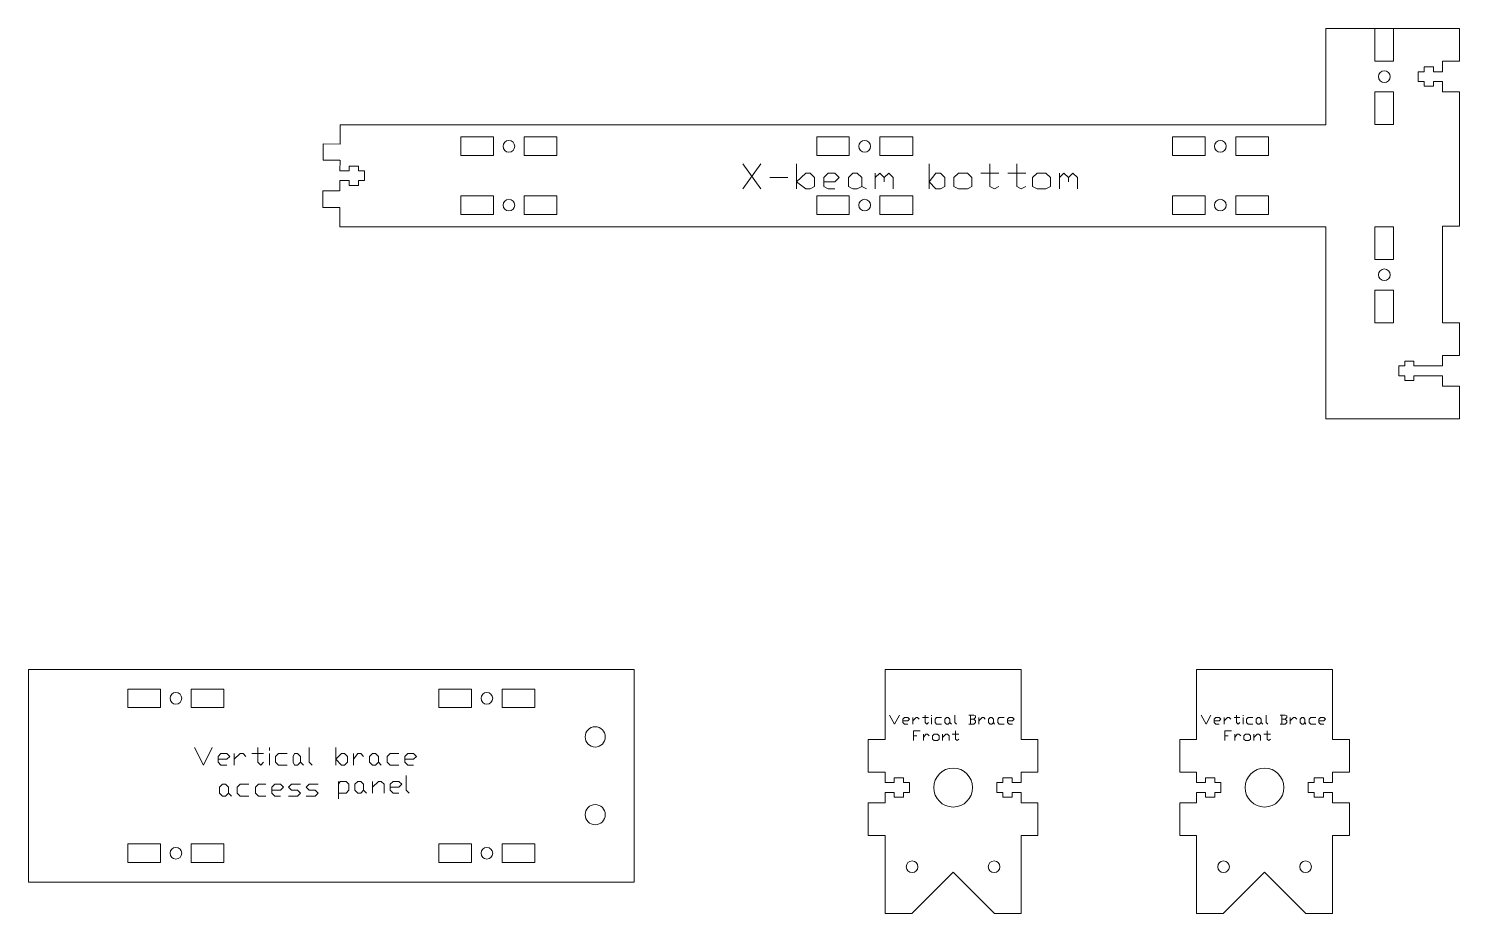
# Model space of a CAD drawing. Header units: inches. Extents: x -3.7 to 37, y -1.7 to 33.5.
# Drawn here: x 15 to 33.38, y 16.87 to 28.23 of the extents above; entities that cross this region are included whole.
import ezdxf

# ---------------------------------------------------------------- set-up
doc = ezdxf.new("R2010")
doc.units = ezdxf.units.IN
doc.header["$MEASUREMENT"] = 0
doc.layers.add('CUT_SHEET_5', color=179, linetype='CONTINUOUS', true_color=0x131326)

# ---------------------------------------------------------------- blocks, each defined once
blk = doc.blocks.new('x_beam_face')
at = {"layer": 'CUT_SHEET_5', "color": 3, "lineweight": 15, "true_color": 0x00ff00}
for p, q in [((0, -2.731), (0, 0)), ((0, 0), (7.777, 0)), ((7.777, 0), (7.777, -2.731)), ((7.777, -2.731), (0, -2.731))]:
    blk.add_line(p, q, dxfattribs=at)
at = {"layer": 'CUT_SHEET_5', "color": 1, "lineweight": 15, "true_color": 0xff0000}
for p, q in [((1.275, -0.251), (1.695, -0.251)), ((1.275, -0.49), (1.275, -0.251)), ((1.695, -0.251), (1.695, -0.49)), ((2.088, -0.251), (2.508, -0.251)), ((2.088, -0.49), (2.088, -0.251)), ((2.508, -0.251), (2.508, -0.49)), ((5.269, -0.251), (5.689, -0.251)), ((5.269, -0.49), (5.269, -0.251)), ((5.689, -0.251), (5.689, -0.49)), ((6.082, -0.251), (6.502, -0.251)), ((6.082, -0.49), (6.082, -0.251)), ((6.502, -0.251), (6.502, -0.49)), ((1.695, -0.49), (1.275, -0.49)), ((2.508, -0.49), (2.088, -0.49)), ((5.689, -0.49), (5.269, -0.49)), ((6.502, -0.49), (6.082, -0.49)), ((7.148, -0.866), (7.148, -0.866)), ((7.278, -0.736), (7.278, -0.736)), ((7.407, -0.866), (7.407, -0.866)), ((7.277, -0.996), (7.278, -0.996)), ((7.278, -1.735), (7.278, -1.735)), ((7.277, -1.995), (7.278, -1.995)), ((7.407, -1.865), (7.407, -1.865)), ((1.275, -2.241), (1.695, -2.241)), ((1.275, -2.481), (1.275, -2.241)), ((1.695, -2.241), (1.695, -2.481)), ((2.088, -2.241), (2.508, -2.241)), ((2.088, -2.481), (2.088, -2.241)), ((2.508, -2.241), (2.508, -2.481)), ((5.269, -2.241), (5.689, -2.241)), ((5.269, -2.481), (5.269, -2.241)), ((5.689, -2.241), (5.689, -2.481)), ((6.082, -2.241), (6.502, -2.241)), ((6.082, -2.481), (6.082, -2.241)), ((6.502, -2.241), (6.502, -2.481)), ((1.695, -2.481), (1.275, -2.481)), ((2.508, -2.481), (2.088, -2.481)), ((5.689, -2.481), (5.269, -2.481)), ((6.502, -2.481), (6.082, -2.481))]:
    blk.add_line(p, q, dxfattribs=at)
at = {"layer": 'CUT_SHEET_5', "color": 7, "lineweight": 15, "true_color": 0xffffff}
for p, q in [((2.131, -1.002), (2.245, -1.229)), ((2.245, -1.229), (2.358, -1.002)), ((2.471, -1.078), (2.433, -1.116)), ((2.547, -1.078), (2.471, -1.078)), ((2.585, -1.116), (2.547, -1.078)), ((2.641, -1.153), (2.717, -1.078)), ((2.641, -1.229), (2.641, -1.078)), ((2.717, -1.078), (2.755, -1.078)), ((2.755, -1.078), (2.792, -1.116)), ((2.868, -1.078), (3.019, -1.078)), ((2.943, -1.002), (2.943, -1.191)), ((3.095, -1.04), (3.095, -1.002)), ((3.095, -1.229), (3.095, -1.078)), ((3.208, -1.078), (3.17, -1.116)), ((3.321, -1.078), (3.208, -1.078)), ((3.397, -1.116), (3.416, -1.078)), ((3.416, -1.078), (3.453, -1.078)), ((3.453, -1.078), (3.491, -1.116)), ((3.604, -1.002), (3.604, -1.191)), ((3.944, -1.229), (3.944, -1.002)), ((3.944, -1.153), (4.02, -1.078)), ((4.02, -1.078), (4.058, -1.078)), ((4.058, -1.078), (4.095, -1.116)), ((4.171, -1.153), (4.228, -1.078)), ((4.171, -1.229), (4.171, -1.078)), ((4.228, -1.078), (4.265, -1.078)), ((4.265, -1.078), (4.303, -1.116)), ((4.379, -1.116), (4.417, -1.078)), ((4.417, -1.078), (4.454, -1.078)), ((4.454, -1.078), (4.492, -1.116)), ((4.643, -1.078), (4.605, -1.116)), ((4.757, -1.078), (4.643, -1.078)), ((4.87, -1.078), (4.832, -1.116)), ((4.945, -1.078), (4.87, -1.078)), ((4.983, -1.116), (4.945, -1.078)), ((2.433, -1.116), (2.433, -1.191)), ((2.433, -1.153), (2.547, -1.153)), ((2.433, -1.191), (2.471, -1.229)), ((2.471, -1.229), (2.547, -1.229)), ((2.547, -1.153), (2.585, -1.116)), ((2.943, -1.191), (2.981, -1.229)), ((2.981, -1.229), (3.019, -1.191)), ((3.17, -1.116), (3.17, -1.191)), ((3.17, -1.191), (3.208, -1.229)), ((3.208, -1.229), (3.321, -1.229)), ((3.397, -1.191), (3.397, -1.116)), ((3.416, -1.229), (3.397, -1.191)), ((3.453, -1.229), (3.416, -1.229)), ((3.491, -1.191), (3.453, -1.229)), ((3.491, -1.116), (3.491, -1.191)), ((3.491, -1.191), (3.529, -1.229)), ((3.604, -1.191), (3.642, -1.229)), ((4.02, -1.229), (3.944, -1.153)), ((4.058, -1.229), (4.02, -1.229)), ((4.095, -1.191), (4.058, -1.229)), ((4.095, -1.116), (4.095, -1.191)), ((4.379, -1.191), (4.379, -1.116)), ((4.417, -1.229), (4.379, -1.191)), ((4.454, -1.229), (4.417, -1.229)), ((4.492, -1.191), (4.454, -1.229)), ((4.492, -1.116), (4.492, -1.191)), ((4.492, -1.191), (4.53, -1.229)), ((4.605, -1.116), (4.605, -1.191)), ((4.605, -1.191), (4.643, -1.229)), ((4.643, -1.229), (4.757, -1.229)), ((4.832, -1.116), (4.832, -1.191)), ((4.832, -1.153), (4.945, -1.153)), ((4.832, -1.191), (4.87, -1.229)), ((4.87, -1.229), (4.945, -1.229)), ((4.945, -1.153), (4.983, -1.116)), ((3.982, -1.475), (4.001, -1.437)), ((3.982, -1.663), (3.982, -1.437)), ((4.001, -1.437), (4.077, -1.437)), ((4.077, -1.437), (4.114, -1.475)), ((4.19, -1.475), (4.228, -1.437)), ((4.228, -1.437), (4.266, -1.437)), ((4.266, -1.437), (4.303, -1.475)), ((4.417, -1.512), (4.492, -1.437)), ((4.417, -1.588), (4.417, -1.437)), ((4.492, -1.437), (4.53, -1.437)), ((4.53, -1.437), (4.568, -1.475)), ((4.681, -1.437), (4.643, -1.475)), ((4.757, -1.437), (4.681, -1.437)), ((4.794, -1.475), (4.757, -1.437)), ((4.851, -1.361), (4.851, -1.55)), ((2.452, -1.512), (2.49, -1.475)), ((2.452, -1.588), (2.452, -1.512)), ((2.49, -1.626), (2.452, -1.588)), ((2.49, -1.475), (2.528, -1.475)), ((2.528, -1.626), (2.49, -1.626)), ((2.528, -1.475), (2.566, -1.512)), ((2.566, -1.588), (2.528, -1.626)), ((2.566, -1.512), (2.566, -1.588)), ((2.566, -1.588), (2.604, -1.626)), ((2.717, -1.475), (2.679, -1.512)), ((2.679, -1.512), (2.679, -1.588)), ((2.679, -1.588), (2.717, -1.626)), ((2.83, -1.475), (2.717, -1.475)), ((2.717, -1.626), (2.83, -1.626)), ((2.953, -1.475), (2.915, -1.512)), ((2.915, -1.512), (2.915, -1.588)), ((2.915, -1.588), (2.953, -1.626)), ((3.047, -1.475), (2.953, -1.475)), ((2.953, -1.626), (3.047, -1.626)), ((3.161, -1.475), (3.123, -1.512)), ((3.123, -1.512), (3.123, -1.588)), ((3.123, -1.55), (3.236, -1.55)), ((3.123, -1.588), (3.161, -1.626)), ((3.236, -1.475), (3.161, -1.475)), ((3.161, -1.626), (3.236, -1.626)), ((3.274, -1.512), (3.236, -1.475)), ((3.236, -1.55), (3.274, -1.512)), ((3.34, -1.512), (3.378, -1.475)), ((3.378, -1.55), (3.34, -1.512)), ((3.34, -1.626), (3.453, -1.626)), ((3.378, -1.475), (3.491, -1.475)), ((3.453, -1.55), (3.378, -1.55)), ((3.491, -1.588), (3.453, -1.55)), ((3.453, -1.626), (3.491, -1.588)), ((3.567, -1.512), (3.605, -1.475)), ((3.605, -1.55), (3.567, -1.512)), ((3.567, -1.626), (3.68, -1.626)), ((3.605, -1.475), (3.718, -1.475)), ((3.68, -1.55), (3.605, -1.55)), ((3.718, -1.588), (3.68, -1.55)), ((3.68, -1.626), (3.718, -1.588)), ((4.077, -1.588), (3.982, -1.588)), ((4.114, -1.55), (4.077, -1.588)), ((4.114, -1.475), (4.114, -1.55)), ((4.19, -1.55), (4.19, -1.475)), ((4.228, -1.588), (4.19, -1.55)), ((4.266, -1.588), (4.228, -1.588)), ((4.303, -1.55), (4.266, -1.588)), ((4.303, -1.475), (4.303, -1.55)), ((4.303, -1.55), (4.341, -1.588)), ((4.568, -1.475), (4.568, -1.588)), ((4.643, -1.475), (4.643, -1.55)), ((4.643, -1.512), (4.757, -1.512)), ((4.643, -1.55), (4.681, -1.588)), ((4.681, -1.588), (4.757, -1.588)), ((4.757, -1.512), (4.794, -1.475)), ((4.851, -1.55), (4.889, -1.588))]:
    blk.add_line(p, q, dxfattribs=at)
at = {"layer": 'CUT_SHEET_5', "color": 1, "lineweight": 15, "true_color": 0xff0000}
for points, degree in [([(1.892, -0.296), (1.85, -0.296), (1.817, -0.329), (1.817, -0.37)], 3), ([(1.967, -0.37), (1.967, -0.329), (1.933, -0.295), (1.892, -0.296)], 3), ([(5.886, -0.296), (5.844, -0.296), (5.811, -0.329), (5.811, -0.37)], 3), ([(5.961, -0.37), (5.961, -0.329), (5.927, -0.295), (5.886, -0.296)], 3), ([(1.817, -0.37), (1.817, -0.412), (1.85, -0.445), (1.892, -0.445)], 3), ([(1.892, -0.445), (1.933, -0.445), (1.967, -0.412), (1.967, -0.37)], 3), ([(5.811, -0.37), (5.811, -0.412), (5.844, -0.445), (5.886, -0.445)], 3), ([(5.886, -0.445), (5.927, -0.445), (5.961, -0.412), (5.961, -0.37)], 3), ([(7.278, -0.736), (7.206, -0.736), (7.148, -0.794), (7.148, -0.866)], 3), ([(7.148, -0.866), (7.148, -0.938), (7.206, -0.996), (7.277, -0.996)], 3), ([(7.407, -0.866), (7.407, -0.794), (7.349, -0.736), (7.278, -0.736)], 3), ([(7.278, -0.996), (7.349, -0.996), (7.407, -0.938), (7.407, -0.866)], 3), ([(7.278, -1.735), (7.206, -1.735), (7.148, -1.794), (7.148, -1.865)], 3), ([(7.407, -1.865), (7.407, -1.794), (7.349, -1.735), (7.278, -1.735)], 3), ([(7.148, -1.865), (7.148, -1.937), (7.206, -1.995), (7.277, -1.995)], 3), ([(7.148, -1.865), (7.148, -1.865), (7.148, -1.865)], 2), ([(7.278, -1.995), (7.349, -1.995), (7.407, -1.937), (7.407, -1.865)], 3), ([(1.892, -2.286), (1.85, -2.286), (1.817, -2.319), (1.817, -2.361)], 3), ([(1.817, -2.361), (1.817, -2.402), (1.85, -2.436), (1.892, -2.436)], 3), ([(1.967, -2.361), (1.967, -2.319), (1.933, -2.286), (1.892, -2.286)], 3), ([(1.892, -2.436), (1.933, -2.436), (1.967, -2.402), (1.967, -2.361)], 3), ([(5.886, -2.286), (5.844, -2.286), (5.811, -2.319), (5.811, -2.361)], 3), ([(5.811, -2.361), (5.811, -2.402), (5.844, -2.436), (5.886, -2.436)], 3), ([(5.961, -2.361), (5.961, -2.319), (5.927, -2.286), (5.886, -2.286)], 3), ([(5.886, -2.436), (5.927, -2.436), (5.961, -2.402), (5.961, -2.361)], 3)]:
    blk.add_open_spline(points, degree=degree, dxfattribs=at)
blk = doc.blocks.new('vert_brace_bk')
at = {"layer": 'CUT_SHEET_5', "color": 3, "lineweight": 15, "true_color": 0x00ff00}
for p, q in [((1.749, 0), (0, 0)), ((0, 0), (0, -0.9)), ((1.749, -0.9), (1.749, 0)), ((0, -0.9), (-0.215, -0.9)), ((-0.215, -0.9), (-0.215, -1.319)), ((1.964, -0.9), (1.749, -0.9)), ((1.964, -1.319), (1.964, -0.9)), ((-0.215, -1.319), (0, -1.319)), ((0, -1.319), (0, -1.453)), ((0, -1.453), (0.118, -1.453)), ((0.118, -1.453), (0.118, -1.391)), ((0.118, -1.391), (0.236, -1.391)), ((0.236, -1.391), (0.236, -1.453)), ((0.236, -1.453), (0.315, -1.453)), ((0.315, -1.453), (0.315, -1.579)), ((1.434, -1.579), (1.434, -1.453)), ((1.434, -1.453), (1.513, -1.453)), ((1.513, -1.453), (1.513, -1.391)), ((1.513, -1.391), (1.631, -1.391)), ((1.631, -1.391), (1.631, -1.453)), ((1.631, -1.453), (1.749, -1.453)), ((1.749, -1.453), (1.749, -1.319)), ((1.749, -1.319), (1.964, -1.319)), ((0.118, -1.579), (0, -1.579)), ((0, -1.579), (0, -1.713)), ((0.118, -1.641), (0.118, -1.579)), ((0.236, -1.641), (0.118, -1.641)), ((0.315, -1.579), (0.236, -1.579)), ((0.236, -1.579), (0.236, -1.641)), ((1.513, -1.579), (1.434, -1.579)), ((1.513, -1.641), (1.513, -1.579)), ((1.631, -1.641), (1.513, -1.641)), ((1.749, -1.579), (1.631, -1.579)), ((1.631, -1.579), (1.631, -1.641)), ((1.749, -1.713), (1.749, -1.579)), ((0, -1.713), (-0.215, -1.713)), ((-0.215, -1.713), (-0.215, -2.133)), ((1.964, -1.713), (1.749, -1.713)), ((1.964, -2.133), (1.964, -1.713)), ((-0.215, -2.133), (0, -2.133)), ((0, -2.133), (0, -3.134)), ((1.749, -3.134), (1.749, -2.133)), ((1.749, -2.133), (1.964, -2.133)), ((0.345, -3.134), (0.875, -2.604)), ((0.875, -2.604), (1.404, -3.134)), ((0, -3.134), (0.345, -3.134)), ((1.404, -3.134), (1.749, -3.134))]:
    blk.add_line(p, q, dxfattribs=at)
at = {"layer": 'CUT_SHEET_5', "color": 7, "lineweight": 15, "true_color": 0xffffff}
for p, q in [((0.059, -0.586), (0.123, -0.702)), ((0.123, -0.702), (0.186, -0.586)), ((0.25, -0.618), (0.229, -0.639)), ((0.229, -0.639), (0.229, -0.681)), ((0.229, -0.66), (0.292, -0.66)), ((0.229, -0.681), (0.25, -0.702)), ((0.292, -0.618), (0.25, -0.618)), ((0.25, -0.702), (0.292, -0.702)), ((0.313, -0.639), (0.292, -0.618)), ((0.292, -0.66), (0.313, -0.639)), ((0.356, -0.66), (0.398, -0.618)), ((0.356, -0.702), (0.356, -0.618)), ((0.398, -0.618), (0.419, -0.618)), ((0.419, -0.618), (0.44, -0.639)), ((0.483, -0.618), (0.557, -0.618)), ((0.515, -0.586), (0.515, -0.681)), ((0.515, -0.681), (0.536, -0.702)), ((0.536, -0.702), (0.557, -0.681)), ((0.599, -0.596), (0.599, -0.586)), ((0.599, -0.702), (0.599, -0.618)), ((0.663, -0.618), (0.642, -0.639)), ((0.642, -0.639), (0.642, -0.681)), ((0.642, -0.681), (0.663, -0.702)), ((0.727, -0.618), (0.663, -0.618)), ((0.663, -0.702), (0.727, -0.702)), ((0.769, -0.639), (0.79, -0.618)), ((0.769, -0.681), (0.769, -0.639)), ((0.79, -0.702), (0.769, -0.681)), ((0.79, -0.618), (0.811, -0.618)), ((0.811, -0.702), (0.79, -0.702)), ((0.811, -0.618), (0.832, -0.639)), ((0.832, -0.681), (0.811, -0.702)), ((0.832, -0.639), (0.832, -0.681)), ((0.832, -0.681), (0.854, -0.702)), ((0.896, -0.586), (0.896, -0.681)), ((0.896, -0.681), (0.917, -0.702)), ((1.14, -0.586), (1.076, -0.586)), ((1.076, -0.702), (1.14, -0.702)), ((1.097, -0.586), (1.097, -0.702)), ((1.14, -0.639), (1.097, -0.639)), ((1.161, -0.596), (1.14, -0.586)), ((1.14, -0.639), (1.161, -0.618)), ((1.161, -0.66), (1.14, -0.639)), ((1.14, -0.702), (1.161, -0.681)), ((1.161, -0.618), (1.161, -0.596)), ((1.161, -0.681), (1.161, -0.66)), ((1.203, -0.66), (1.246, -0.618)), ((1.203, -0.702), (1.203, -0.618)), ((1.246, -0.618), (1.267, -0.618)), ((1.267, -0.618), (1.288, -0.639)), ((1.33, -0.639), (1.352, -0.618)), ((1.33, -0.681), (1.33, -0.639)), ((1.352, -0.702), (1.33, -0.681)), ((1.352, -0.618), (1.373, -0.618)), ((1.373, -0.702), (1.352, -0.702)), ((1.373, -0.618), (1.394, -0.639)), ((1.394, -0.681), (1.373, -0.702)), ((1.394, -0.639), (1.394, -0.681)), ((1.394, -0.681), (1.405, -0.702)), ((1.468, -0.618), (1.447, -0.639)), ((1.447, -0.639), (1.447, -0.681)), ((1.447, -0.681), (1.468, -0.702)), ((1.532, -0.618), (1.468, -0.618)), ((1.468, -0.702), (1.532, -0.702)), ((1.595, -0.618), (1.574, -0.639)), ((1.574, -0.639), (1.574, -0.681)), ((1.574, -0.66), (1.638, -0.66)), ((1.574, -0.681), (1.595, -0.702)), ((1.638, -0.618), (1.595, -0.618)), ((1.595, -0.702), (1.638, -0.702)), ((1.659, -0.639), (1.638, -0.618)), ((1.638, -0.66), (1.659, -0.639)), ((0.366, -0.914), (0.366, -0.787)), ((0.366, -0.787), (0.451, -0.787)), ((0.366, -0.851), (0.409, -0.851)), ((0.493, -0.872), (0.525, -0.829)), ((0.493, -0.914), (0.493, -0.829)), ((0.525, -0.829), (0.546, -0.829)), ((0.546, -0.829), (0.568, -0.851)), ((0.61, -0.851), (0.631, -0.829)), ((0.61, -0.893), (0.61, -0.851)), ((0.631, -0.914), (0.61, -0.893)), ((0.631, -0.829), (0.674, -0.829)), ((0.674, -0.914), (0.631, -0.914)), ((0.674, -0.829), (0.695, -0.851)), ((0.695, -0.893), (0.674, -0.914)), ((0.695, -0.851), (0.695, -0.893)), ((0.737, -0.872), (0.779, -0.829)), ((0.737, -0.914), (0.737, -0.829)), ((0.779, -0.829), (0.801, -0.829)), ((0.801, -0.829), (0.822, -0.851)), ((0.822, -0.851), (0.822, -0.914)), ((0.864, -0.829), (0.949, -0.829)), ((0.907, -0.787), (0.907, -0.893)), ((0.907, -0.893), (0.928, -0.914)), ((0.928, -0.914), (0.949, -0.893))]:
    blk.add_line(p, q, dxfattribs=at)
at = {"layer": 'CUT_SHEET_5', "color": 1, "lineweight": 15, "true_color": 0xff0000}
for points in [[(0.875, -1.267), (0.737, -1.267), (0.625, -1.379), (0.625, -1.517)], [(1.124, -1.517), (1.124, -1.379), (1.013, -1.267), (0.875, -1.267)], [(0.625, -1.517), (0.625, -1.655), (0.737, -1.767), (0.875, -1.767)], [(0.875, -1.767), (1.013, -1.767), (1.124, -1.655), (1.124, -1.517)], [(0.348, -2.46), (0.306, -2.46), (0.273, -2.493), (0.273, -2.535)], [(0.273, -2.535), (0.273, -2.576), (0.306, -2.61), (0.348, -2.61)], [(0.423, -2.535), (0.423, -2.493), (0.389, -2.46), (0.348, -2.46)], [(0.348, -2.61), (0.389, -2.61), (0.423, -2.576), (0.423, -2.535)], [(1.401, -2.46), (1.36, -2.46), (1.326, -2.493), (1.326, -2.535)], [(1.326, -2.535), (1.326, -2.576), (1.36, -2.61), (1.401, -2.61)], [(1.476, -2.535), (1.476, -2.493), (1.443, -2.46), (1.401, -2.46)], [(1.401, -2.61), (1.443, -2.61), (1.476, -2.576), (1.476, -2.535)]]:
    blk.add_open_spline(points, degree=3, dxfattribs=at)
blk = doc.blocks.new('vert_brace_ft')
at = {"layer": 'CUT_SHEET_5', "color": 3, "lineweight": 15, "true_color": 0x00ff00}
for p, q in [((1.749, 0), (0, 0)), ((0, 0), (0, -0.9)), ((1.749, -0.9), (1.749, 0)), ((0, -0.9), (-0.215, -0.9)), ((-0.215, -0.9), (-0.215, -1.319)), ((1.964, -0.9), (1.749, -0.9)), ((1.964, -1.319), (1.964, -0.9)), ((-0.215, -1.319), (0, -1.319)), ((0, -1.319), (0, -1.453)), ((0, -1.453), (0.118, -1.453)), ((0.118, -1.453), (0.118, -1.391)), ((0.118, -1.391), (0.236, -1.391)), ((0.236, -1.391), (0.236, -1.453)), ((0.236, -1.453), (0.315, -1.453)), ((0.315, -1.453), (0.315, -1.579)), ((1.434, -1.579), (1.434, -1.453)), ((1.434, -1.453), (1.513, -1.453)), ((1.513, -1.453), (1.513, -1.391)), ((1.513, -1.391), (1.631, -1.391)), ((1.631, -1.391), (1.631, -1.453)), ((1.631, -1.453), (1.749, -1.453)), ((1.749, -1.453), (1.749, -1.319)), ((1.749, -1.319), (1.964, -1.319)), ((0.118, -1.579), (0, -1.579)), ((0, -1.579), (0, -1.713)), ((0.118, -1.641), (0.118, -1.579)), ((0.236, -1.641), (0.118, -1.641)), ((0.315, -1.579), (0.236, -1.579)), ((0.236, -1.579), (0.236, -1.641)), ((1.513, -1.579), (1.434, -1.579)), ((1.513, -1.641), (1.513, -1.579)), ((1.631, -1.641), (1.513, -1.641)), ((1.749, -1.579), (1.631, -1.579)), ((1.631, -1.579), (1.631, -1.641)), ((1.749, -1.713), (1.749, -1.579)), ((0, -1.713), (-0.215, -1.713)), ((-0.215, -1.713), (-0.215, -2.133)), ((1.964, -1.713), (1.749, -1.713)), ((1.964, -2.133), (1.964, -1.713)), ((-0.215, -2.133), (0, -2.133)), ((0, -2.133), (0, -3.134)), ((1.749, -3.134), (1.749, -2.133)), ((1.749, -2.133), (1.964, -2.133)), ((0.345, -3.134), (0.875, -2.604)), ((0.875, -2.604), (1.404, -3.134)), ((0, -3.134), (0.345, -3.134)), ((1.404, -3.134), (1.749, -3.134))]:
    blk.add_line(p, q, dxfattribs=at)
at = {"layer": 'CUT_SHEET_5', "color": 7, "lineweight": 15, "true_color": 0xffffff}
for p, q in [((0.059, -0.586), (0.123, -0.702)), ((0.123, -0.702), (0.186, -0.586)), ((0.25, -0.618), (0.229, -0.639)), ((0.229, -0.639), (0.229, -0.681)), ((0.229, -0.66), (0.292, -0.66)), ((0.229, -0.681), (0.25, -0.702)), ((0.292, -0.618), (0.25, -0.618)), ((0.25, -0.702), (0.292, -0.702)), ((0.313, -0.639), (0.292, -0.618)), ((0.292, -0.66), (0.313, -0.639)), ((0.356, -0.66), (0.398, -0.618)), ((0.356, -0.702), (0.356, -0.618)), ((0.398, -0.618), (0.419, -0.618)), ((0.419, -0.618), (0.44, -0.639)), ((0.483, -0.618), (0.557, -0.618)), ((0.515, -0.586), (0.515, -0.681)), ((0.515, -0.681), (0.536, -0.702)), ((0.536, -0.702), (0.557, -0.681)), ((0.599, -0.596), (0.599, -0.586)), ((0.599, -0.702), (0.599, -0.618)), ((0.663, -0.618), (0.642, -0.639)), ((0.642, -0.639), (0.642, -0.681)), ((0.642, -0.681), (0.663, -0.702)), ((0.726, -0.618), (0.663, -0.618)), ((0.663, -0.702), (0.726, -0.702)), ((0.769, -0.639), (0.79, -0.618)), ((0.769, -0.681), (0.769, -0.639)), ((0.79, -0.702), (0.769, -0.681)), ((0.79, -0.618), (0.811, -0.618)), ((0.811, -0.702), (0.79, -0.702)), ((0.811, -0.618), (0.832, -0.639)), ((0.832, -0.681), (0.811, -0.702)), ((0.832, -0.639), (0.832, -0.681)), ((0.832, -0.681), (0.854, -0.702)), ((0.896, -0.586), (0.896, -0.681)), ((0.896, -0.681), (0.917, -0.702)), ((1.14, -0.586), (1.076, -0.586)), ((1.076, -0.702), (1.14, -0.702)), ((1.097, -0.586), (1.097, -0.702)), ((1.14, -0.639), (1.097, -0.639)), ((1.161, -0.596), (1.14, -0.586)), ((1.14, -0.639), (1.161, -0.618)), ((1.161, -0.66), (1.14, -0.639)), ((1.14, -0.702), (1.161, -0.681)), ((1.161, -0.618), (1.161, -0.596)), ((1.161, -0.681), (1.161, -0.66)), ((1.203, -0.66), (1.246, -0.618)), ((1.203, -0.702), (1.203, -0.618)), ((1.246, -0.618), (1.267, -0.618)), ((1.267, -0.618), (1.288, -0.639)), ((1.33, -0.639), (1.352, -0.618)), ((1.33, -0.681), (1.33, -0.639)), ((1.352, -0.702), (1.33, -0.681)), ((1.352, -0.618), (1.373, -0.618)), ((1.373, -0.702), (1.352, -0.702)), ((1.373, -0.618), (1.394, -0.639)), ((1.394, -0.681), (1.373, -0.702)), ((1.394, -0.639), (1.394, -0.681)), ((1.394, -0.681), (1.404, -0.702)), ((1.468, -0.618), (1.447, -0.639)), ((1.447, -0.639), (1.447, -0.681)), ((1.447, -0.681), (1.468, -0.702)), ((1.532, -0.618), (1.468, -0.618)), ((1.468, -0.702), (1.532, -0.702)), ((1.595, -0.618), (1.574, -0.639)), ((1.574, -0.639), (1.574, -0.681)), ((1.574, -0.66), (1.638, -0.66)), ((1.574, -0.681), (1.595, -0.702)), ((1.638, -0.618), (1.595, -0.618)), ((1.595, -0.702), (1.638, -0.702)), ((1.659, -0.639), (1.638, -0.618)), ((1.638, -0.66), (1.659, -0.639)), ((0.366, -0.914), (0.366, -0.787)), ((0.366, -0.787), (0.451, -0.787)), ((0.366, -0.851), (0.409, -0.851)), ((0.493, -0.872), (0.525, -0.829)), ((0.493, -0.914), (0.493, -0.829)), ((0.525, -0.829), (0.546, -0.829)), ((0.546, -0.829), (0.568, -0.851)), ((0.61, -0.851), (0.631, -0.829)), ((0.61, -0.893), (0.61, -0.851)), ((0.631, -0.914), (0.61, -0.893)), ((0.631, -0.829), (0.674, -0.829)), ((0.674, -0.914), (0.631, -0.914)), ((0.674, -0.829), (0.695, -0.851)), ((0.695, -0.893), (0.674, -0.914)), ((0.695, -0.851), (0.695, -0.893)), ((0.737, -0.872), (0.779, -0.829)), ((0.737, -0.914), (0.737, -0.829)), ((0.779, -0.829), (0.801, -0.829)), ((0.801, -0.829), (0.822, -0.851)), ((0.822, -0.851), (0.822, -0.914)), ((0.864, -0.829), (0.949, -0.829)), ((0.907, -0.787), (0.907, -0.893)), ((0.907, -0.893), (0.928, -0.914)), ((0.928, -0.914), (0.949, -0.893))]:
    blk.add_line(p, q, dxfattribs=at)
at = {"layer": 'CUT_SHEET_5', "color": 1, "lineweight": 15, "true_color": 0xff0000}
for points in [[(0.875, -1.267), (0.737, -1.267), (0.625, -1.379), (0.625, -1.517)], [(1.124, -1.517), (1.124, -1.379), (1.013, -1.267), (0.875, -1.267)], [(0.625, -1.517), (0.625, -1.655), (0.737, -1.767), (0.875, -1.767)], [(0.875, -1.767), (1.013, -1.767), (1.124, -1.655), (1.124, -1.517)], [(0.348, -2.46), (0.306, -2.46), (0.273, -2.493), (0.273, -2.535)], [(0.273, -2.535), (0.273, -2.576), (0.306, -2.61), (0.348, -2.61)], [(0.423, -2.535), (0.423, -2.493), (0.389, -2.46), (0.348, -2.46)], [(0.348, -2.61), (0.389, -2.61), (0.423, -2.576), (0.423, -2.535)], [(1.401, -2.46), (1.36, -2.46), (1.326, -2.493), (1.326, -2.535)], [(1.326, -2.535), (1.326, -2.576), (1.36, -2.61), (1.401, -2.61)], [(1.476, -2.535), (1.476, -2.493), (1.443, -2.46), (1.401, -2.46)], [(1.401, -2.61), (1.443, -2.61), (1.476, -2.576), (1.476, -2.535)]]:
    blk.add_open_spline(points, degree=3, dxfattribs=at)
blk = doc.blocks.new('x_beam_bot_R')
at = {"layer": 'CUT_SHEET_5', "color": 3, "lineweight": 15, "true_color": 0x00ff00}
for p, q in [((14.377, 1.234), (12.663, 1.234)), ((12.663, 1.234), (12.663, 0)), ((14.377, 0.815), (14.377, 1.234)), ((13.926, 0.681), (13.926, 0.743)), ((13.926, 0.743), (14.044, 0.743)), ((14.044, 0.743), (14.044, 0.681)), ((14.162, 0.681), (14.162, 0.815)), ((14.162, 0.815), (14.377, 0.815)), ((13.847, 0.555), (13.847, 0.681)), ((13.847, 0.681), (13.926, 0.681)), ((13.926, 0.555), (13.847, 0.555)), ((13.926, 0.493), (13.926, 0.555)), ((14.044, 0.681), (14.162, 0.681)), ((14.162, 0.555), (14.044, 0.555)), ((14.044, 0.555), (14.044, 0.493)), ((14.162, 0.421), (14.162, 0.555)), ((14.044, 0.493), (13.926, 0.493)), ((14.377, 0.421), (14.162, 0.421)), ((14.377, -1.304), (14.377, 0.421)), ((9.023, 0), (0, 0)), ((0, 0), (0, -0.249)), ((12.663, 0), (9.023, 0)), ((0, -0.458), (-0.001, -0.593)), ((0.117, -0.593), (0.117, -0.531)), ((0.117, -0.531), (0.235, -0.531)), ((0.235, -0.531), (0.235, -0.593)), ((-0.001, -0.593), (0.117, -0.593)), ((0.117, -0.718), (-0.001, -0.718)), ((-0.001, -0.718), (-0.001, -0.851)), ((0.117, -0.78), (0.117, -0.718)), ((0.235, -0.593), (0.314, -0.593)), ((0.314, -0.718), (0.235, -0.718)), ((0.235, -0.718), (0.235, -0.78)), ((0.314, -0.593), (0.314, -0.718)), ((0.235, -0.78), (0.117, -0.78)), ((-0.001, -1.062), (-0.001, -1.311)), ((-0.001, -1.311), (9.023, -1.311)), ((9.023, -1.311), (12.663, -1.311)), ((12.663, -1.311), (12.663, -2.546)), ((14.162, -2.546), (14.162, -1.304)), ((14.162, -1.304), (14.377, -1.304)), ((12.663, -2.546), (12.663, -3.779)), ((14.377, -2.546), (14.162, -2.546)), ((14.377, -2.966), (14.377, -2.546)), ((13.598, -3.225), (13.598, -3.099)), ((13.598, -3.099), (13.676, -3.099)), ((13.676, -3.099), (13.676, -3.037)), ((13.676, -3.037), (13.794, -3.037)), ((13.794, -3.037), (13.794, -3.099)), ((13.794, -3.099), (14.162, -3.099)), ((14.162, -3.099), (14.162, -2.966)), ((14.162, -2.966), (14.377, -2.966)), ((13.676, -3.225), (13.598, -3.225)), ((13.676, -3.287), (13.676, -3.225)), ((13.794, -3.287), (13.676, -3.287)), ((14.162, -3.225), (13.794, -3.225)), ((13.794, -3.225), (13.794, -3.287)), ((14.162, -3.359), (14.162, -3.225)), ((14.377, -3.359), (14.162, -3.359)), ((14.377, -3.779), (14.377, -3.359)), ((12.663, -3.779), (14.377, -3.779))]:
    blk.add_line(p, q, dxfattribs=at)
at = {"layer": 'CUT_SHEET_5', "color": 1, "lineweight": 15, "true_color": 0xff0000}
for p, q in [((13.293, 1.234), (13.533, 1.234)), ((13.293, 0.814), (13.293, 1.234)), ((13.533, 1.234), (13.533, 0.814)), ((13.533, 0.814), (13.293, 0.814)), ((13.293, 0.42), (13.533, 0.42)), ((13.293, 0.001), (13.293, 0.42)), ((13.533, 0.42), (13.533, 0.001)), ((13.533, 0.001), (13.293, 0.001)), ((1.973, -0.158), (1.553, -0.158)), ((1.553, -0.158), (1.553, -0.398)), ((1.973, -0.398), (1.973, -0.158)), ((2.786, -0.158), (2.366, -0.158)), ((2.366, -0.158), (2.366, -0.398)), ((2.786, -0.398), (2.786, -0.158)), ((6.541, -0.158), (6.122, -0.158)), ((6.122, -0.158), (6.122, -0.398)), ((6.541, -0.398), (6.541, -0.158)), ((7.355, -0.158), (6.935, -0.158)), ((6.935, -0.158), (6.935, -0.398)), ((7.355, -0.398), (7.355, -0.158)), ((11.11, -0.158), (10.691, -0.158)), ((10.691, -0.158), (10.691, -0.398)), ((11.11, -0.398), (11.11, -0.158)), ((11.924, -0.158), (11.504, -0.158)), ((11.504, -0.158), (11.504, -0.398)), ((11.924, -0.398), (11.924, -0.158)), ((-0.216, -0.248), (-0.216, -0.458)), ((-0.216, -0.248), (0, -0.249)), ((-0.216, -0.458), (-0.001, -0.458)), ((1.553, -0.398), (1.973, -0.398)), ((2.366, -0.398), (2.786, -0.398)), ((6.122, -0.398), (6.541, -0.398)), ((6.935, -0.398), (7.355, -0.398)), ((10.691, -0.398), (11.11, -0.398)), ((11.504, -0.398), (11.924, -0.398)), ((-0.22, -0.852), (-0.22, -1.062)), ((-0.005, -0.852), (-0.22, -0.852)), ((1.973, -0.914), (1.553, -0.914)), ((1.553, -0.914), (1.553, -1.154)), ((1.973, -1.154), (1.973, -0.914)), ((2.786, -0.914), (2.366, -0.914)), ((2.366, -0.914), (2.366, -1.154)), ((2.786, -1.154), (2.786, -0.914)), ((6.541, -0.914), (6.122, -0.914)), ((6.122, -0.914), (6.122, -1.154)), ((6.541, -1.154), (6.541, -0.914)), ((7.355, -0.914), (6.935, -0.914)), ((6.935, -0.914), (6.935, -1.154)), ((7.355, -1.154), (7.355, -0.914)), ((11.11, -0.914), (10.691, -0.914)), ((10.691, -0.914), (10.691, -1.154)), ((11.11, -1.154), (11.11, -0.914)), ((11.924, -0.914), (11.504, -0.914)), ((11.504, -0.914), (11.504, -1.154)), ((11.924, -1.154), (11.924, -0.914)), ((-0.22, -1.062), (-0.001, -1.062)), ((1.553, -1.154), (1.973, -1.154)), ((2.366, -1.154), (2.786, -1.154)), ((6.122, -1.154), (6.541, -1.154)), ((6.935, -1.154), (7.355, -1.154)), ((10.691, -1.154), (11.11, -1.154)), ((11.504, -1.154), (11.924, -1.154)), ((13.293, -1.312), (13.533, -1.312)), ((13.293, -1.732), (13.293, -1.312)), ((13.533, -1.312), (13.533, -1.732)), ((13.533, -1.732), (13.293, -1.732)), ((13.293, -2.125), (13.533, -2.125)), ((13.293, -2.545), (13.293, -2.125)), ((13.533, -2.125), (13.533, -2.545)), ((13.533, -2.545), (13.293, -2.545))]:
    blk.add_line(p, q, dxfattribs=at)
at = {"layer": 'CUT_SHEET_5', "color": 7, "lineweight": 15, "true_color": 0xffffff}
for p, q in [((5.173, -0.505), (5.404, -0.823)), ((5.173, -0.823), (5.404, -0.505)), ((5.865, -0.823), (5.865, -0.505)), ((7.567, -0.823), (7.567, -0.505)), ((8.346, -0.505), (8.346, -0.794)), ((8.692, -0.505), (8.692, -0.794)), ((5.519, -0.678), (5.75, -0.678)), ((5.865, -0.736), (5.981, -0.621)), ((5.981, -0.621), (6.038, -0.621)), ((6.038, -0.621), (6.096, -0.678)), ((6.096, -0.678), (6.096, -0.794)), ((6.269, -0.621), (6.212, -0.678)), ((6.212, -0.678), (6.212, -0.794)), ((6.356, -0.621), (6.269, -0.621)), ((6.413, -0.678), (6.356, -0.621)), ((6.356, -0.736), (6.413, -0.678)), ((6.529, -0.678), (6.587, -0.621)), ((6.529, -0.794), (6.529, -0.678)), ((6.587, -0.621), (6.644, -0.621)), ((6.644, -0.621), (6.702, -0.678)), ((6.702, -0.678), (6.702, -0.794)), ((6.875, -0.678), (6.933, -0.621)), ((6.875, -0.823), (6.875, -0.621)), ((6.933, -0.621), (6.99, -0.678)), ((6.99, -0.678), (7.048, -0.621)), ((6.99, -0.678), (6.99, -0.736)), ((7.048, -0.621), (7.106, -0.678)), ((7.106, -0.678), (7.106, -0.823)), ((7.567, -0.736), (7.654, -0.621)), ((7.654, -0.621), (7.711, -0.621)), ((7.711, -0.621), (7.769, -0.678)), ((7.769, -0.678), (7.769, -0.794)), ((7.885, -0.678), (7.942, -0.621)), ((7.885, -0.794), (7.885, -0.678)), ((7.942, -0.621), (8.058, -0.621)), ((8.058, -0.621), (8.115, -0.678)), ((8.115, -0.678), (8.115, -0.794)), ((8.231, -0.621), (8.461, -0.621)), ((8.577, -0.621), (8.808, -0.621)), ((8.894, -0.678), (8.952, -0.621)), ((8.894, -0.794), (8.894, -0.678)), ((8.952, -0.621), (9.067, -0.621)), ((9.067, -0.621), (9.125, -0.678)), ((9.125, -0.678), (9.125, -0.794)), ((9.24, -0.678), (9.298, -0.621)), ((9.24, -0.823), (9.24, -0.621)), ((9.298, -0.621), (9.356, -0.678)), ((9.356, -0.678), (9.413, -0.621)), ((9.356, -0.678), (9.356, -0.736)), ((9.413, -0.621), (9.471, -0.678)), ((9.471, -0.678), (9.471, -0.823)), ((5.981, -0.823), (5.865, -0.736)), ((6.038, -0.823), (5.981, -0.823)), ((6.096, -0.794), (6.038, -0.823)), ((6.212, -0.736), (6.356, -0.736)), ((6.212, -0.794), (6.269, -0.823)), ((6.269, -0.823), (6.356, -0.823)), ((6.587, -0.823), (6.529, -0.794)), ((6.644, -0.823), (6.587, -0.823)), ((6.702, -0.794), (6.644, -0.823)), ((6.702, -0.794), (6.76, -0.823)), ((7.654, -0.823), (7.567, -0.736)), ((7.711, -0.823), (7.654, -0.823)), ((7.769, -0.794), (7.711, -0.823)), ((7.942, -0.823), (7.885, -0.794)), ((8.058, -0.823), (7.942, -0.823)), ((8.115, -0.794), (8.058, -0.823)), ((8.346, -0.794), (8.404, -0.823)), ((8.404, -0.823), (8.461, -0.794)), ((8.692, -0.794), (8.75, -0.823)), ((8.75, -0.823), (8.808, -0.794)), ((8.952, -0.823), (8.894, -0.794)), ((9.067, -0.823), (8.952, -0.823)), ((9.125, -0.794), (9.067, -0.823))]:
    blk.add_line(p, q, dxfattribs=at)
at = {"layer": 'CUT_SHEET_5', "color": 1, "lineweight": 15, "true_color": 0xff0000}
for points in [[(13.413, 0.692), (13.371, 0.692), (13.338, 0.659), (13.338, 0.617)], [(13.338, 0.617), (13.338, 0.576), (13.371, 0.542), (13.413, 0.542)], [(13.488, 0.617), (13.488, 0.659), (13.454, 0.692), (13.413, 0.692)], [(13.413, 0.542), (13.454, 0.542), (13.488, 0.576), (13.488, 0.617)], [(2.169, -0.203), (2.128, -0.203), (2.094, -0.236), (2.094, -0.278)], [(2.094, -0.278), (2.094, -0.319), (2.128, -0.353), (2.169, -0.353)], [(2.244, -0.278), (2.244, -0.236), (2.211, -0.203), (2.169, -0.203)], [(2.169, -0.353), (2.211, -0.353), (2.244, -0.319), (2.244, -0.278)], [(6.738, -0.203), (6.697, -0.203), (6.663, -0.236), (6.663, -0.278)], [(6.663, -0.278), (6.663, -0.319), (6.697, -0.353), (6.738, -0.353)], [(6.813, -0.278), (6.813, -0.236), (6.78, -0.203), (6.738, -0.203)], [(6.738, -0.353), (6.78, -0.353), (6.813, -0.319), (6.813, -0.278)], [(11.307, -0.203), (11.266, -0.203), (11.232, -0.236), (11.232, -0.278)], [(11.232, -0.278), (11.232, -0.319), (11.266, -0.353), (11.307, -0.353)], [(11.382, -0.278), (11.382, -0.236), (11.349, -0.203), (11.307, -0.203)], [(11.307, -0.353), (11.349, -0.353), (11.382, -0.319), (11.382, -0.278)], [(2.169, -0.959), (2.128, -0.959), (2.094, -0.992), (2.094, -1.034)], [(2.094, -1.034), (2.094, -1.075), (2.128, -1.109), (2.169, -1.109)], [(2.244, -1.034), (2.244, -0.992), (2.211, -0.959), (2.169, -0.959)], [(2.169, -1.109), (2.211, -1.109), (2.244, -1.075), (2.244, -1.034)], [(6.738, -0.959), (6.697, -0.959), (6.663, -0.992), (6.663, -1.034)], [(6.663, -1.034), (6.663, -1.075), (6.697, -1.109), (6.738, -1.109)], [(6.813, -1.034), (6.813, -0.992), (6.78, -0.959), (6.738, -0.959)], [(6.738, -1.109), (6.78, -1.109), (6.813, -1.075), (6.813, -1.034)], [(11.307, -0.959), (11.266, -0.959), (11.232, -0.992), (11.232, -1.034)], [(11.232, -1.034), (11.232, -1.075), (11.266, -1.109), (11.307, -1.109)], [(11.382, -1.034), (11.382, -0.992), (11.348, -0.959), (11.307, -0.959)], [(11.307, -1.109), (11.348, -1.109), (11.382, -1.075), (11.382, -1.034)], [(13.413, -1.854), (13.371, -1.854), (13.338, -1.887), (13.338, -1.929)], [(13.338, -1.929), (13.338, -1.97), (13.371, -2.004), (13.413, -2.004)], [(13.488, -1.929), (13.488, -1.887), (13.454, -1.854), (13.413, -1.854)], [(13.413, -2.004), (13.454, -2.004), (13.488, -1.97), (13.488, -1.929)]]:
    blk.add_open_spline(points, degree=3, dxfattribs=at)

msp = doc.modelspace()

# ---------------------------------------------------------------- block references
at = {"layer": 'CUT_SHEET_5'}
for name, p in [('x_beam_bot_R', (19, 27)), ('x_beam_face', (15, 20)), ('vert_brace_bk', (26, 20)), ('vert_brace_ft', (30, 20))]:
    msp.add_blockref(name, p, dxfattribs=at)

doc.saveas('drawing.dxf')
